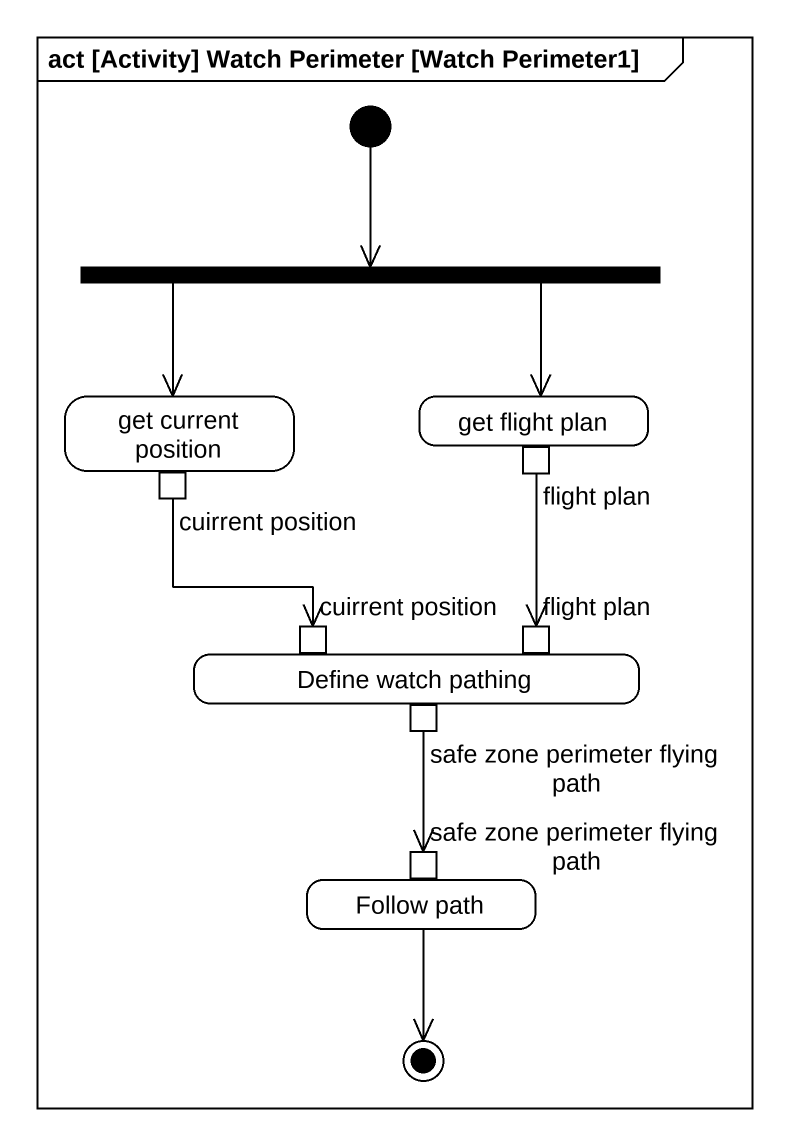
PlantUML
@startuml
mainframe act [Activity] Watch Perimeter [Watch Perimeter1]
hide empty description
state fork1 <<fork>>
state "get current position" as get_current_position {
  state "cuirrent position" as cuirrent_position <<outputPin>>
}
state "get flight plan" as get_flight_plan {
  state "flight plan" as flight_plan <<outputPin>>
}
state "Define watch pathing" as Define_watch_pathing {
  state "cuirrent position" as cuirrent_position_2 <<inputPin>>
  state "flight plan" as flight_plan_2 <<inputPin>>
  state "safe zone perimeter flying path" as safe_zone_perimeter_flying <<outputPin>>
}
state "Follow path" as Follow_path {
  state "safe zone perimeter flying path" as safe_zone_perimeter_flying_2 <<inputPin>>
}
[*] --> fork1
fork1 --> get_current_position
fork1 --> get_flight_plan
cuirrent_position --> cuirrent_position_2
flight_plan --> flight_plan_2
safe_zone_perimeter_flying --> safe_zone_perimeter_flying_2
Follow_path --> [*]
@enduml
